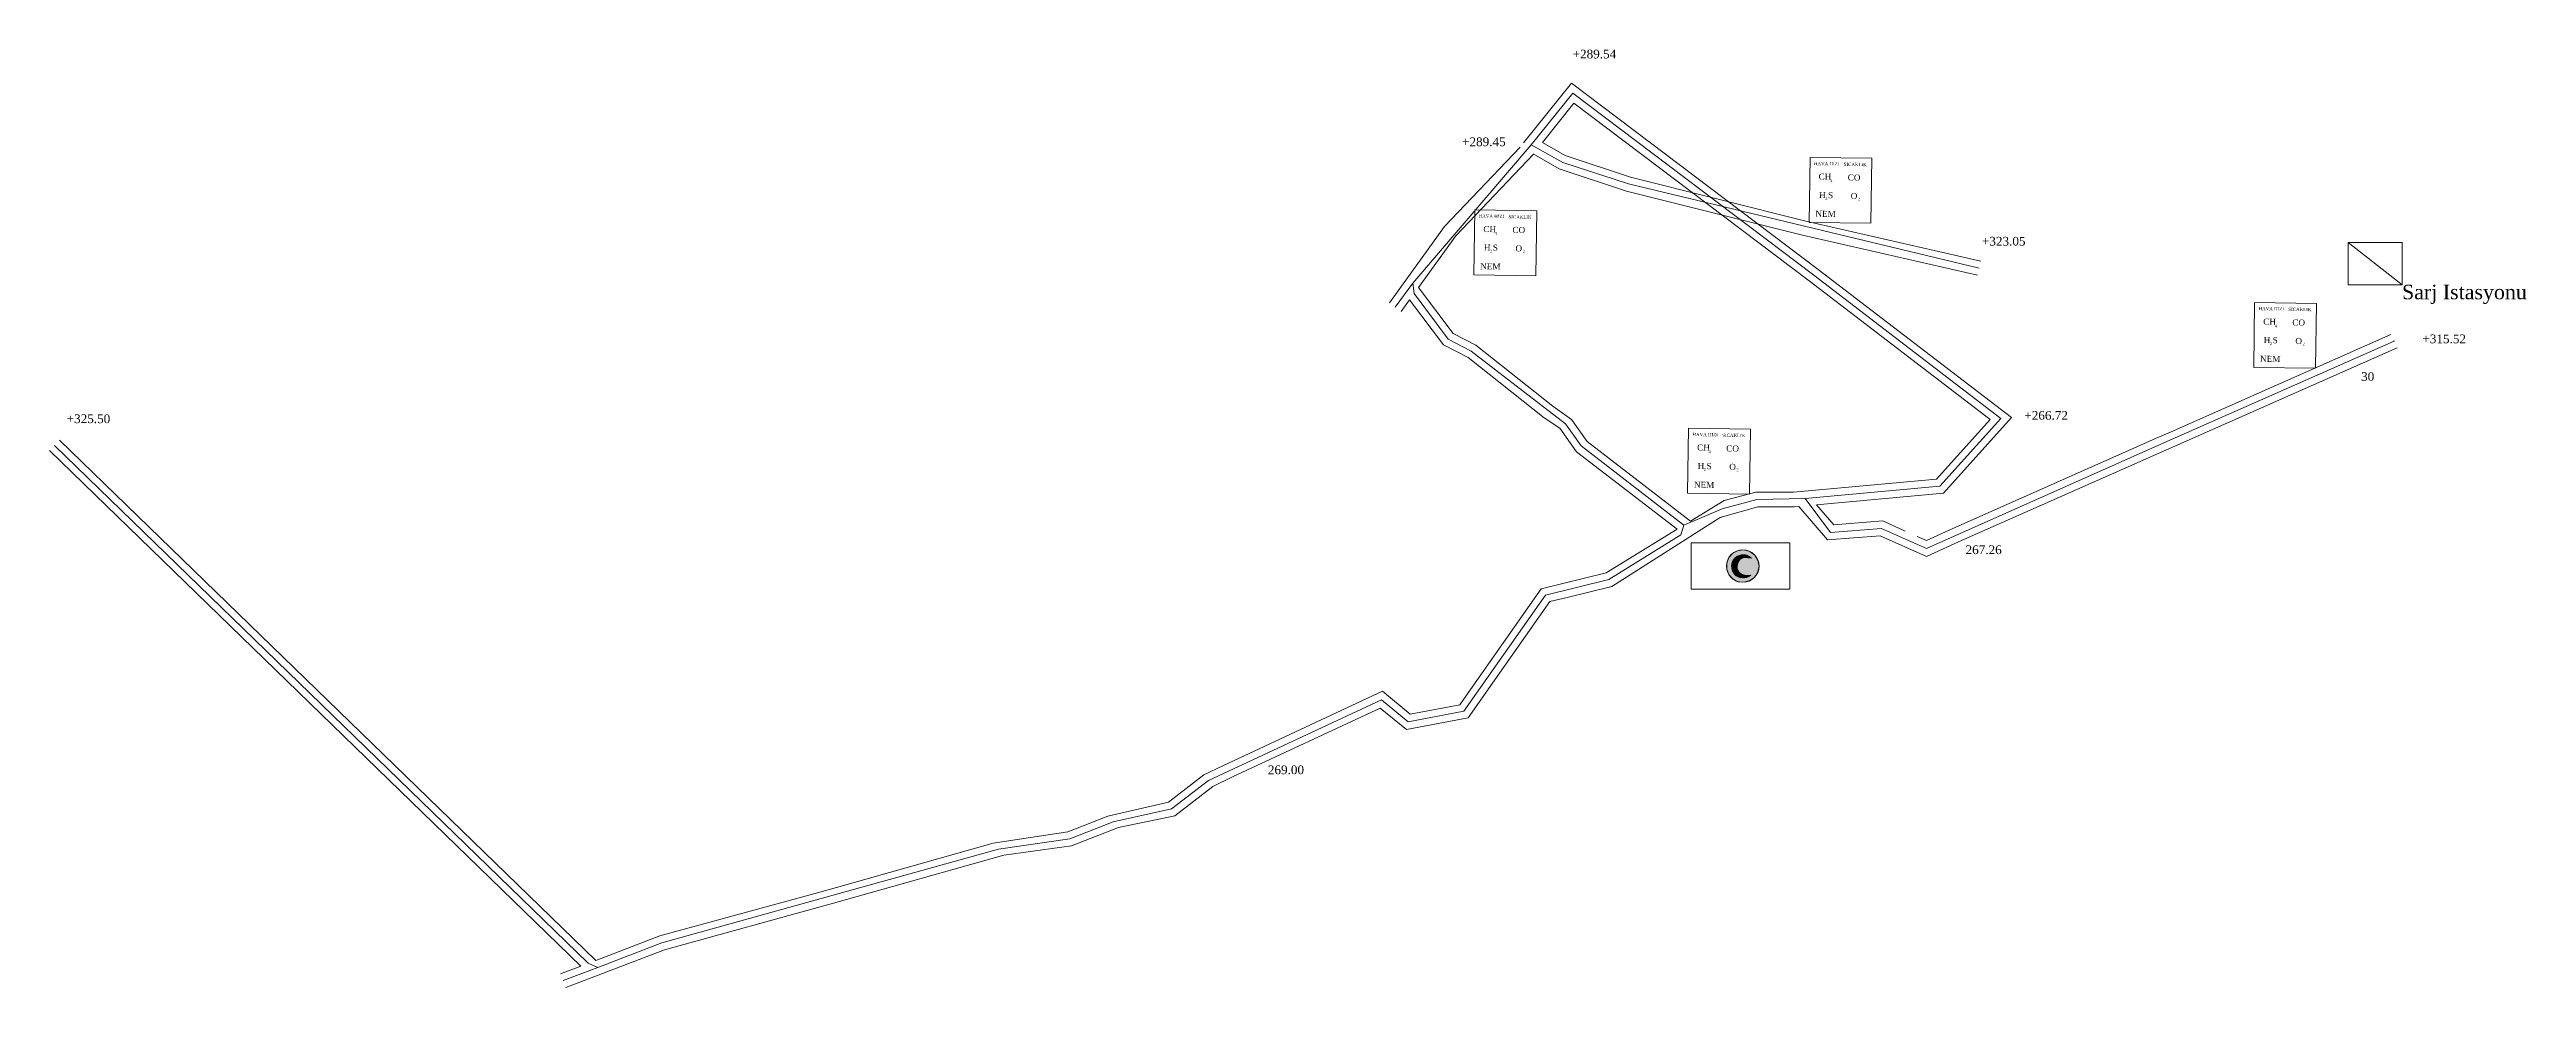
# Model space of a CAD drawing. Header units: millimetres. Extents: x 406446 to 406872, y 4590096 to 4590258.
import ezdxf

# ---------------------------------------------------------------- set-up
doc = ezdxf.new("R2010")
doc.units = ezdxf.units.MM
doc.layers.get('0').update_dxf_attribs({"color": 5, "lineweight": 0})
for name, color, linetype, lineweight in [('DAMAR_PAPAZ', 3, 'Continuous', 0), ('DESANDRE_316_266', 5, 'Continuous', 0), ('DESANDRE_323_289', 150, 'Continuous', 0), ('GEOFENCE', 2, 'Continuous', 0), ('INIT_COORD', 150, 'Continuous', 0), ('LEJANT_SiHHIYE', 132, 'Continuous', 0), ('LEJANT_TEMIZHAVA', 1, 'Continuous', 0)]:
    doc.layers.add(name, color=color, linetype=linetype, lineweight=lineweight)
doc.styles.get("Standard").update_dxf_attribs({"font": 'TIMES.TTF'})

msp = doc.modelspace()

# ---------------------------------------------------------------- hatches: boundary and pattern name
at = {"layer": 'LEJANT_SiHHIYE', "lineweight": 0}
msp.add_hatch(color=256, dxfattribs=at).paths.add_polyline_path([(406740.14, 4590168.83), (406739.95, 4590169.84), (406739.4, 4590170.71), (406738.58, 4590171.33), (406737.59, 4590171.61), (406736.57, 4590171.52), (406735.65, 4590171.06), (406734.95, 4590170.3), (406734.58, 4590169.34), (406734.58, 4590168.31), (406734.95, 4590167.35), (406735.65, 4590166.59), (406736.57, 4590166.13), (406737.59, 4590166.04), (406738.58, 4590166.32), (406739.4, 4590166.94), (406739.95, 4590167.81)])
at = {"layer": 'LEJANT_TEMIZHAVA', "lineweight": 0}
msp.add_hatch(color=256, dxfattribs=at).paths.add_polyline_path([(406738.7, 4590167.26), (406737.88, 4590166.84), (406736.96, 4590166.83), (406736.14, 4590167.23), (406735.58, 4590167.95), (406735.4, 4590168.85), (406735.64, 4590169.74), (406736.26, 4590170.42), (406737.11, 4590170.76), (406738.02, 4590170.68), (406738.81, 4590170.2), (406737.52, 4590170.31), (406736.84, 4590169.96), (406736.52, 4590169.5), (406736.35, 4590168.8), (406736.39, 4590168.27), (406736.73, 4590167.74), (406737.24, 4590167.36), (406737.93, 4590167.2)])

# ---------------------------------------------------------------- linework, layer by layer
for p, q in [((406841.61, 4590224.53, 316), (406841.61, 4590217.26, 316)), ((406850.88, 4590224.53, 316), (406841.61, 4590224.53, 316)), ((406850.88, 4590217.26, 316), (406850.88, 4590224.53, 316)), ((406841.61, 4590217.26, 316), (406850.88, 4590217.26, 316))]:
    msp.add_line(p, q)
at = {"lineweight": 0}
for p, q in [((406774.51, 4590173.01, 316), (406850.04, 4590206.39, 316)), ((406810.63, 4590191.73, 316), (406848.97, 4590208.7, 316)), ((406773.49, 4590175.29, 316), (406808.84, 4590190.94, 316)), ((406810.63, 4590191.73, 316), (406808.84, 4590190.94, 316)), ((406751.94, 4590173.32, 316), (406747, 4590179.1, 316)), ((406753.01, 4590175.92, 316), (406750.05, 4590179.38, 316)), ((406753.01, 4590175.92, 316), (406761.43, 4590176.59, 316)), ((406761.43, 4590176.59, 316), (406765.33, 4590174.85, 316)), ((406728.43, 4590172.83, 316), (406745.43, 4590172.83, 316)), ((406728.43, 4590164.83, 316), (406728.43, 4590172.83, 316)), ((406745.43, 4590172.83, 316), (406745.43, 4590164.83, 316)), ((406751.94, 4590173.32, 316), (406760.99, 4590174.05, 316)), ((406760.99, 4590174.05, 316), (406768.99, 4590170.48, 316)), ((406767.4, 4590173.93, 316), (406768.97, 4590173.22, 316)), ((406768.97, 4590173.22, 316), (406773.49, 4590175.29, 316)), ((406768.99, 4590170.48, 316), (406774.51, 4590173.01, 316)), ((406728.43, 4590164.83, 316), (406745.43, 4590164.83, 316))]:
    msp.add_line(p, q, dxfattribs=at)
at = {"lineweight": 13}
msp.add_line((406737.93, 4590167.2, 316), (406738.7, 4590167.26, 316), dxfattribs=at)
at = {"lineweight": 0, "elevation": 316}
for points in [[(406748.76, 4590227.99), (406759.42, 4590227.84), (406759.58, 4590239.02), (406748.92, 4590239.17), (406748.76, 4590227.99)], [(406691.02, 4590218.97), (406701.68, 4590218.81), (406701.84, 4590229.99), (406691.18, 4590230.15), (406691.02, 4590218.97)], [(406825.34, 4590203.03), (406836, 4590202.88), (406836.16, 4590214.05), (406825.5, 4590214.21), (406825.34, 4590203.03)], [(406727.84, 4590181.36), (406738.5, 4590181.2), (406738.66, 4590192.38), (406728, 4590192.54), (406727.84, 4590181.36)]]:
    msp.add_lwpolyline(points, close=True, dxfattribs=at)
at = {"lineweight": 13}
msp.add_polyline3d([(406738.81, 4590170.2, 316), (406737.52, 4590170.31, 316), (406736.84, 4590169.96, 316), (406736.52, 4590169.5, 316), (406736.35, 4590168.8, 316), (406736.39, 4590168.27, 316), (406736.73, 4590167.74, 316), (406737.24, 4590167.36, 316), (406737.93, 4590167.2, 316)], dxfattribs=at)
msp.add_circle((406737.34, 4590168.83, 316), 2.8, dxfattribs=at)
msp.add_arc((406737.4, 4590168.78, 316), 2, 45.2936, 310.4765, dxfattribs=at)
at = {"layer": 'DAMAR_PAPAZ', "lineweight": 0}
for p, q in [((406707.83, 4590251.94, 316), (406699.58, 4590241.69, 316)), ((406708.26, 4590248.49, 316), (406702.83, 4590241.73, 316)), ((406707.83, 4590251.94, 316), (406750.3, 4590219.91, 316)), ((406708.26, 4590248.49, 316), (406748.79, 4590217.92, 316)), ((406698.97, 4590240.93, 316), (406685.98, 4590227.28, 316)), ((406701.28, 4590239.73, 316), (406687.91, 4590225.68, 316)), ((406685.98, 4590227.28, 316), (406676.48, 4590214.13, 316)), ((406687.91, 4590225.68, 316), (406681.49, 4590216.8, 316)), ((406750.3, 4590219.91, 316), (406783.64, 4590194.4, 316)), ((406679.96, 4590214.67, 316), (406678.51, 4590212.66, 316)), ((406679.96, 4590214.67, 316), (406685.79, 4590206.9, 316)), ((406681.49, 4590216.8, 316), (406687.45, 4590208.86, 316)), ((406748.79, 4590217.92, 316), (406779.96, 4590194.06, 316)), ((406685.79, 4590206.9, 316), (406690.01, 4590204.73, 316)), ((406687.45, 4590208.86, 316), (406691.37, 4590206.84, 316)), ((406691.37, 4590206.84, 316), (406704.64, 4590196.34, 316)), ((406690.01, 4590204.73, 316), (406703.12, 4590194.35, 316)), ((406703.12, 4590194.35, 316), (406705.8, 4590192.59, 316)), ((406704.64, 4590196.34, 316), (406707.83, 4590194.04, 316)), ((406708.71, 4590188.52, 316), (406705.8, 4590192.59, 316)), ((406710.53, 4590190.27, 316), (406707.83, 4590194.04, 316)), ((406779.96, 4590194.06, 316), (406770.68, 4590183.79, 316)), ((406783.64, 4590194.4, 316), (406771.88, 4590181.39, 316)), ((406537.21, 4590099.96, 316), (406445.7, 4590188.7, 316)), ((406539.79, 4590100.94, 316), (406447.44, 4590190.49, 316)), ((406726.05, 4590175.16, 316), (406708.71, 4590188.52, 316)), ((406728.33, 4590176.56, 316), (406710.53, 4590190.27, 316)), ((406734.14, 4590180.1, 316), (406728.33, 4590176.56, 316)), ((406739.59, 4590181.53, 316), (406734.14, 4590180.1, 316)), ((406746.08, 4590181.53, 316), (406739.59, 4590181.53, 316)), ((406770.68, 4590183.79, 316), (406746.08, 4590181.53, 316)), ((406771.88, 4590181.39, 316), (406750.05, 4590179.38, 316)), ((406733.42, 4590177.21, 316), (406714.78, 4590165.33, 316)), ((406739.91, 4590179.03, 316), (406733.42, 4590177.21, 316)), ((406733.74, 4590177.29, 316), (406733.42, 4590177.21, 316)), ((406746.19, 4590179.03, 316), (406739.91, 4590179.03, 316)), ((406747, 4590179.1, 316), (406746.19, 4590179.03, 316)), ((406726.05, 4590175.16, 316), (406713.78, 4590167.66, 316)), ((406713.78, 4590167.66, 316), (406702.62, 4590164.91, 316)), ((406702.62, 4590164.91, 316), (406689.21, 4590145.85, 316)), ((406704.13, 4590162.71, 316), (406690.05, 4590142.7, 316)), ((406707.08, 4590163.43, 316), (406704.13, 4590162.71, 316)), ((406714.78, 4590165.33, 316), (406707.08, 4590163.43, 316)), ((406675.28, 4590147.28, 316), (406647.88, 4590134.47, 316)), ((406680.07, 4590143.35, 316), (406675.28, 4590147.28, 316)), ((406689.21, 4590145.85, 316), (406688.59, 4590144.96, 316)), ((406674.91, 4590144.35, 316), (406649.47, 4590132.52, 316)), ((406679.39, 4590140.67, 316), (406674.91, 4590144.35, 316)), ((406690.05, 4590142.7, 316), (406679.39, 4590140.67, 316)), ((406688.59, 4590144.96, 316), (406680.07, 4590143.35, 316)), ((406644.52, 4590132.88, 316), (406638.42, 4590128.18, 316)), ((406647.88, 4590134.47, 316), (406644.52, 4590132.88, 316)), ((406646.05, 4590130.9, 316), (406639.49, 4590125.85, 316)), ((406649.47, 4590132.52, 316), (406646.05, 4590130.9, 316)), ((406627.95, 4590125.79, 316), (406621.09, 4590123.09, 316)), ((406638.42, 4590128.18, 316), (406627.95, 4590125.79, 316)), ((406639.49, 4590125.85, 316), (406629.82, 4590123.83, 316)), ((406608.25, 4590121.15, 316), (406581.25, 4590113.51, 316)), ((406621.09, 4590123.09, 316), (406608.25, 4590121.15, 316)), ((406621.73, 4590120.65, 316), (406610.06, 4590119.06, 316)), ((406629.82, 4590123.83, 316), (406621.73, 4590120.65, 316)), ((406610.06, 4590119.06, 316), (406580.75, 4590110.78, 316)), ((406578.36, 4590112.71, 316), (406550.82, 4590105.15, 316)), ((406578.36, 4590112.71, 316), (406581.25, 4590113.51, 316)), ((406580.75, 4590110.78, 316), (406551.6, 4590102.77, 316)), ((406550.82, 4590105.15, 316), (406539.79, 4590100.94, 316)), ((406537.21, 4590099.96, 316), (406533.72, 4590098.63, 316)), ((406551.6, 4590102.77, 316), (406534.61, 4590096.29, 316))]:
    msp.add_line(p, q, dxfattribs=at)
at = {"layer": 'DESANDRE_323_289', "lineweight": 0}
for p, q in [((406705.7, 4590237.24, 316), (406701.21, 4590239.78, 316)), ((406706.72, 4590239.53, 316), (406702.83, 4590241.73, 316)), ((406718.02, 4590235.8, 316), (406706.72, 4590239.53, 316)), ((406717.32, 4590233.39, 316), (406705.7, 4590237.24, 316)), ((406748.2, 4590228.23, 316), (406718.02, 4590235.8, 316)), ((406747.62, 4590225.8, 316), (406717.32, 4590233.39, 316)), ((406778.34, 4590221.34, 316), (406748.2, 4590228.23, 316)), ((406777.79, 4590218.9, 316), (406747.62, 4590225.8, 316))]:
    msp.add_line(p, q, dxfattribs=at)
at = {"layer": 'GEOFENCE'}
for p, q in [((406708.05, 4590250.21, 316), (406700.9, 4590241.33, 316)), ((406749.55, 4590218.92, 316), (406708.05, 4590250.21, 316)), ((406700.9, 4590241.33, 316), (406680.48, 4590217.53, 316)), ((406700.9, 4590241.33, 316), (406706.32, 4590238.33, 316)), ((406706.32, 4590238.33, 316), (406717.63, 4590234.61, 316)), ((406717.63, 4590234.61, 316), (406778.07, 4590220.12, 316)), ((406841.61, 4590224.53, 316), (406850.88, 4590217.26, 316)), ((406781.8, 4590194.23, 316), (406749.55, 4590218.92, 316)), ((406680.48, 4590217.53, 316), (406677.49, 4590213.4, 316)), ((406680.48, 4590217.53, 316), (406680.73, 4590215.74, 316)), ((406680.73, 4590215.74, 316), (406686.62, 4590207.88, 316)), ((406686.62, 4590207.88, 316), (406690.58, 4590205.84, 316)), ((406690.58, 4590205.84, 316), (406706.81, 4590193.32, 316)), ((406849.5, 4590207.55, 316), (406809.35, 4590189.79, 316)), ((406706.81, 4590193.32, 316), (406709.48, 4590189.51, 316)), ((406771.28, 4590182.59, 316), (406781.8, 4590194.23, 316)), ((406538.5, 4590100.45, 316), (406446.57, 4590189.59, 316)), ((406709.48, 4590189.51, 316), (406727.19, 4590175.86, 316)), ((406809.35, 4590189.79, 316), (406768.98, 4590171.85, 316)), ((406733.78, 4590178.66, 316), (406739.75, 4590180.28, 316)), ((406739.75, 4590180.28, 316), (406748.06, 4590180.45, 316)), ((406748.06, 4590180.45, 316), (406771.28, 4590182.59, 316)), ((406752.47, 4590174.62, 316), (406748.06, 4590180.45, 316)), ((406727.19, 4590175.86, 316), (406726.65, 4590174.22, 316)), ((406727.19, 4590175.86, 316), (406733.78, 4590178.66, 316)), ((406726.65, 4590174.22, 316), (406714.28, 4590166.49, 316)), ((406761.21, 4590175.32, 316), (406752.47, 4590174.62, 316)), ((406768.98, 4590171.85, 316), (406761.21, 4590175.32, 316)), ((406703.37, 4590163.81, 316), (406689.32, 4590143.83, 316)), ((406714.28, 4590166.49, 316), (406703.37, 4590163.81, 316)), ((406675.1, 4590145.82, 316), (406645.29, 4590131.89, 316)), ((406679.73, 4590142.01, 316), (406675.1, 4590145.82, 316)), ((406689.32, 4590143.83, 316), (406679.73, 4590142.01, 316)), ((406645.29, 4590131.89, 316), (406638.95, 4590127.01, 316)), ((406628.88, 4590124.81, 316), (406621.41, 4590121.87, 316)), ((406638.95, 4590127.01, 316), (406628.88, 4590124.81, 316)), ((406609.16, 4590120.1, 316), (406551.15, 4590103.94, 316)), ((406621.41, 4590121.87, 316), (406609.16, 4590120.1, 316)), ((406551.15, 4590103.94, 316), (406540.16, 4590099.74, 316)), ((406540.16, 4590099.74, 316), (406534.17, 4590097.46, 316)), ((406540.16, 4590099.74, 316), (406538.5, 4590100.45, 316))]:
    msp.add_line(p, q, dxfattribs=at)
at = {"layer": 'INIT_COORD'}
msp.add_point((406849.5, 4590207.55, 316), dxfattribs=at)
at = {"layer": 'LEJANT_SiHHIYE', "lineweight": 0}
msp.add_polyline3d([(406740.14, 4590168.83, 316), (406739.95, 4590169.84, 316), (406739.4, 4590170.71, 316), (406738.58, 4590171.33, 316), (406737.59, 4590171.61, 316), (406736.57, 4590171.52, 316), (406735.65, 4590171.06, 316), (406734.95, 4590170.3, 316), (406734.58, 4590169.34, 316), (406734.58, 4590168.31, 316), (406734.95, 4590167.35, 316), (406735.65, 4590166.59, 316), (406736.57, 4590166.13, 316), (406737.59, 4590166.04, 316), (406738.58, 4590166.32, 316), (406739.4, 4590166.94, 316), (406739.95, 4590167.81, 316), (406740.14, 4590168.83, 316)], close=True, dxfattribs=at)
at = {"layer": 'LEJANT_TEMIZHAVA', "lineweight": 0}
msp.add_polyline3d([(406738.7, 4590167.26, 316), (406737.88, 4590166.84, 316), (406736.96, 4590166.83, 316), (406736.14, 4590167.23, 316), (406735.58, 4590167.95, 316), (406735.4, 4590168.85, 316), (406735.64, 4590169.74, 316), (406736.26, 4590170.42, 316), (406737.11, 4590170.76, 316), (406738.02, 4590170.68, 316), (406738.81, 4590170.2, 316), (406737.52, 4590170.31, 316), (406736.84, 4590169.96, 316), (406736.52, 4590169.5, 316), (406736.35, 4590168.8, 316), (406736.39, 4590168.27, 316), (406736.73, 4590167.74, 316), (406737.24, 4590167.36, 316), (406737.93, 4590167.2, 316), (406738.7, 4590167.26, 316)], close=True, dxfattribs=at)

# ---------------------------------------------------------------- texts
at = {"lineweight": 0}
for s, height, p in [('HAVA HIZI', 0.557, (406749.59, 4590237.85, 316)), ('CH', 1.045, (406750.39, 4590235.36, 316)), ('4', 0.488, (406752.39, 4590234.88, 316)), ('SICAKLIK', 0.557, (406754.72, 4590237.72, 316)), ('CO', 1.045, (406755.4, 4590235.21, 316)), ('H S', 1.045, (406750.48, 4590232.18, 316)), ('2', 0.488, (406751.55, 4590231.85, 316)), ('O', 1.05, (406755.92, 4590232.03, 316)), ('2', 0.488, (406757.18, 4590231.78, 316)), ('HAVA HIZI', 0.557, (406691.85, 4590228.83, 316)), ('CH', 1.045, (406692.65, 4590226.33, 316)), ('SICAKLIK', 0.557, (406696.98, 4590228.69, 316)), ('CO', 1.045, (406697.66, 4590226.19, 316)), ('NEM', 1.045, (406749.84, 4590228.96, 316)), ('H S', 1.045, (406692.74, 4590223.16, 316)), ('2', 0.488, (406693.81, 4590222.83, 316)), ('4', 0.488, (406694.65, 4590225.86, 316)), ('O', 1.05, (406698.18, 4590223, 316)), ('2', 0.488, (406699.43, 4590222.76, 316)), ('NEM', 1.045, (406692.1, 4590219.93, 316)), ('HAVA HIZI', 0.557, (406826.17, 4590212.89, 316)), ('CH', 1.045, (406826.97, 4590210.39, 316)), ('4', 0.488, (406828.97, 4590209.92, 316)), ('SICAKLIK', 0.557, (406831.3, 4590212.76, 316)), ('CO', 1.045, (406831.98, 4590210.25, 316)), ('H S', 1.045, (406827.06, 4590207.22, 316)), ('2', 0.488, (406828.13, 4590206.89, 316)), ('O', 1.05, (406832.5, 4590207.07, 316)), ('2', 0.488, (406833.76, 4590206.82, 316)), ('NEM', 1.045, (406826.42, 4590204, 316)), ('HAVA HIZI', 0.557, (406728.67, 4590191.21, 316)), ('CH', 1.045, (406729.47, 4590188.72, 316)), ('4', 0.488, (406731.47, 4590188.24, 316)), ('SICAKLIK', 0.557, (406733.8, 4590191.08, 316)), ('CO', 1.045, (406734.48, 4590188.57, 316)), ('H S', 1.045, (406729.56, 4590185.54, 316)), ('2', 0.488, (406730.63, 4590185.22, 316)), ('O', 1.05, (406735, 4590185.39, 316)), ('2', 0.488, (406736.25, 4590185.15, 316)), ('NEM', 1.045, (406728.92, 4590182.32, 316))]:
    msp.add_text(s, height=height, rotation=359.1663, dxfattribs=at).set_placement(p)
msp.add_text('267.26', height=1.5, dxfattribs=at).set_placement((406775.71, 4590170.89, 316))
at = {"insert": (406850.88, 4590217.26, 316), "char_height": 2.5, "width": 21.9234, "attachment_point": 1}
msp.add_mtext('{Sarj Istasyonu}', dxfattribs=at)
at = {"layer": 'DAMAR_PAPAZ', "lineweight": 0}
for s, p in [('+289.54', (406708.03, 4590256.22, 316)), ('+325.50', (406448.65, 4590193.44, 316)), ('+266.72', (406785.83, 4590194.02, 316)), ('269.00', (406655.54, 4590133, 316))]:
    msp.add_text(s, height=1.5, dxfattribs=at).set_placement(p)
at = {"layer": 'DESANDRE_316_266', "lineweight": 0}
for s, p in [('+315.52', (406854.39, 4590207.19, 316)), ('30', (406843.83, 4590200.71, 316))]:
    msp.add_text(s, height=1.5, dxfattribs=at).set_placement(p)
at = {"layer": 'DESANDRE_323_289', "lineweight": 0}
for s, p in [('+289.45', (406688.99, 4590241.11, 316)), ('+323.05', (406778.53, 4590224, 316))]:
    msp.add_text(s, height=1.5, dxfattribs=at).set_placement(p)

doc.saveas('drawing.dxf')
